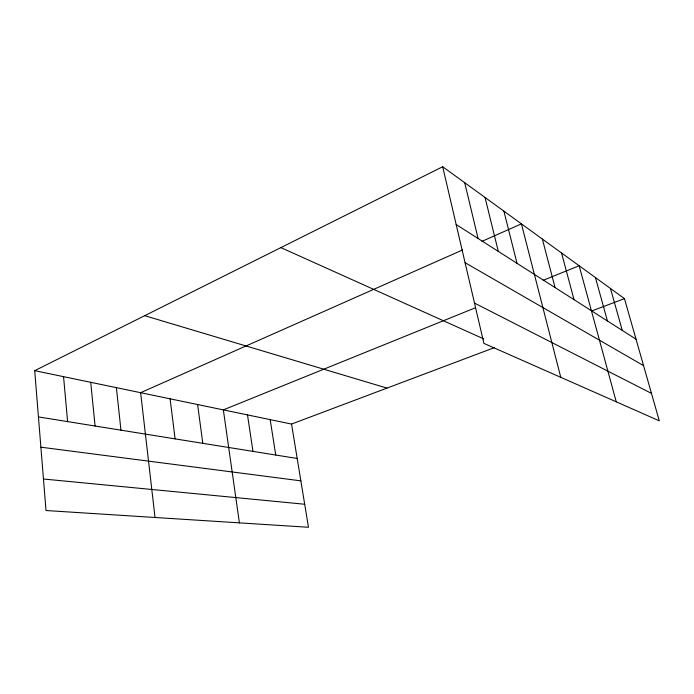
<?xml version="1.0" encoding="UTF-8"?>
<svg xmlns="http://www.w3.org/2000/svg" width="694" height="694" viewBox="0 0 694 694"><rect width="100%" height="100%" fill="white"/><g stroke="black" fill="none" stroke-linecap="round" stroke-linejoin="round"><path stroke-width="1.04" d="M34.7 370.665L291.549 424.069L308.466 527.275L46.012 510.524L34.7 370.665L442.685 166.725L624.461 298.637L659.3 420.833L483.9 343.383L442.685 166.725M462.586 249.953L140.622 392.691L155.031 517.481M481.922 241.373L521.428 223.867L560.769 377.328M475.338 307.806L223.347 409.885L239.404 522.868M543.133 280.341L579.152 265.759L616.255 401.826M291.549 424.069L494.232 347.703M591.418 311.086L624.461 298.637M43.462 479.007L304.692 504.243M40.885 447.188L300.858 480.855M38.439 416.921L297.188 458.482M144.69 315.683L386.992 388.102M280.879 247.602L483.77 338.924M474.496 303.078L651.475 393.394M465.075 262.688L643.564 365.634M456.175 224.535L636.016 339.175M610.486 288.487L622.275 330.413M595.426 277.557L607.45 320.966M561.524 252.963L574.025 299.661M542.352 239.048L555.079 287.585M503.905 211.15L517.013 263.321M485.045 197.46L498.301 251.393M464.702 182.696L478.088 238.502M270.183 419.627L275.752 455.038M247.498 414.908L252.963 451.378M197.599 404.533L202.795 443.327M170.091 398.816L175.096 438.877M116.384 387.651L120.956 430.176M90.732 382.316L95.069 426.021M63.553 376.668L67.613 421.614"/></g></svg>
